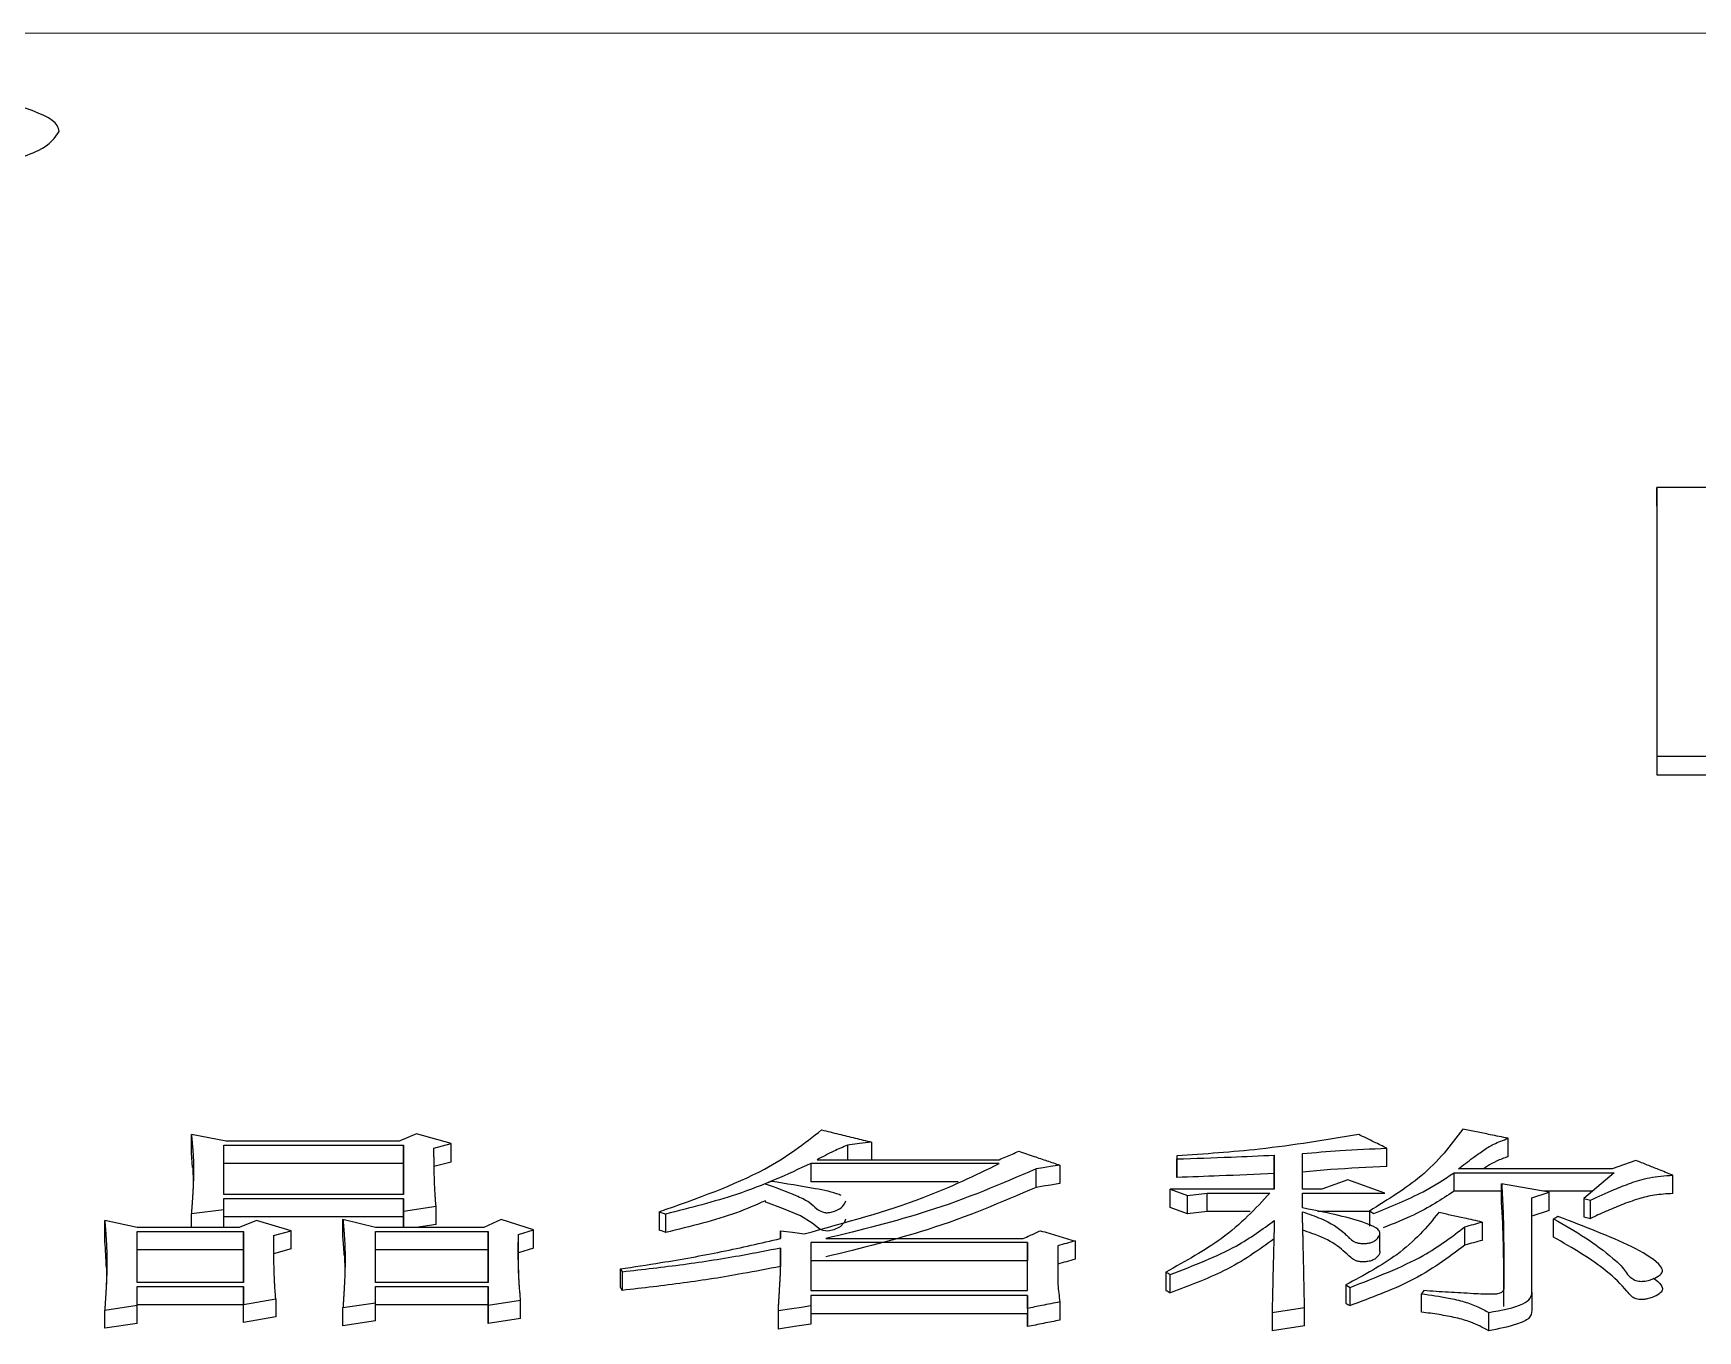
# Model space of a CAD drawing. Header units: millimetres. Extents: x 2278 to 4715, y 679 to 2402.
# Drawn here: x 2829.11 to 2837.42, y 2156.47 to 2162.95 of the extents above; entities that cross this region are included whole.
import ezdxf

# ---------------------------------------------------------------- set-up
doc = ezdxf.new("R2010")
doc.units = ezdxf.units.MM

msp = doc.modelspace()

# ---------------------------------------------------------------- linework, layer by layer
at = {"color": 7, "linetype": 'Continuous', "lineweight": 25}
for p, q in [((2863.9873, 2162.9474), (2826.9873, 2162.9489)), ((2837.2171, 2160.5877), (2837.2171, 2160.6798)), ((2838.2177, 2160.6798), (2837.2171, 2160.6798)), ((2837.2172, 2159.3389), (2837.2172, 2159.2443)), ((2837.2172, 2159.3389), (2837.6659, 2159.3389)), ((2837.2172, 2159.2443), (2837.6659, 2159.2443)), ((2829.898, 2157.3565), (2829.898, 2157.4487)), ((2830.071, 2157.4144), (2829.898, 2157.4487)), ((2831.023, 2157.4525), (2830.9364, 2157.4144)), ((2831.196, 2157.4029), (2831.023, 2157.4525)), ((2829.9037, 2157.2831), (2829.898, 2157.3565)), ((2830.0602, 2157.3953), (2830.9581, 2157.3953)), ((2830.9364, 2157.4144), (2830.071, 2157.4144)), ((2830.9581, 2157.3032), (2830.9581, 2157.3953)), ((2831.1095, 2157.38), (2831.196, 2157.4029)), ((2831.196, 2157.3108), (2831.196, 2157.4029)), ((2833.1756, 2157.3952), (2833.1756, 2157.3224)), ((2833.2946, 2157.4105), (2833.2946, 2157.3224)), ((2835.8691, 2157.2878), (2835.8691, 2157.3798)), ((2830.9581, 2157.3032), (2830.0602, 2157.3032)), ((2831.196, 2157.3108), (2831.1095, 2157.2879)), ((2833.9328, 2157.3031), (2832.9916, 2157.3032)), ((2832.9916, 2157.3032), (2832.9916, 2157.2112)), ((2833.0242, 2157.3224), (2833.9328, 2157.3224)), ((2834.1166, 2157.1842), (2834.1166, 2157.2761)), ((2834.2357, 2157.2954), (2834.2357, 2157.2035)), ((2834.8198, 2157.3416), (2834.8198, 2157.3262)), ((2834.8198, 2157.3416), (2834.8198, 2157.2496)), ((2834.8198, 2157.2342), (2834.8198, 2157.3262)), ((2835.3066, 2157.3454), (2835.3066, 2157.1755)), ((2835.3066, 2157.2534), (2835.3066, 2157.3454)), ((2835.4472, 2157.1755), (2835.4472, 2157.353)), ((2836.9941, 2157.2761), (2836.2261, 2157.2761)), ((2837.1131, 2157.3184), (2836.9941, 2157.2761)), ((2833.727, 2157.2112), (2832.9916, 2157.2112)), ((2834.8198, 2157.2496), (2834.8198, 2157.2342)), ((2835.3066, 2157.1755), (2835.3066, 2157.2534)), ((2835.6744, 2157.222), (2835.5446, 2157.1755)), ((2835.8583, 2157.156), (2835.6744, 2157.222)), ((2836.2044, 2157.1649), (2836.2044, 2157.2568)), ((2836.2044, 2157.2568), (2837.0049, 2157.2568)), ((2836.6804, 2157.1599), (2836.4424, 2157.2026)), ((2836.4424, 2157.1108), (2836.4424, 2157.2026)), ((2837.0049, 2157.2568), (2836.8535, 2157.1287)), ((2837.297, 2157.1533), (2837.297, 2157.2452)), ((2830.9581, 2157.1483), (2830.0602, 2157.1484)), ((2830.0602, 2157.0742), (2830.0602, 2157.1289)), ((2830.0602, 2157.1289), (2830.9581, 2157.1289)), ((2830.9581, 2157.1289), (2830.9581, 2157.0663)), ((2830.9581, 2157.0371), (2830.9581, 2157.1289)), ((2834.7874, 2157.1755), (2834.8739, 2157.1444)), ((2835.3066, 2157.1755), (2834.7874, 2157.1755)), ((2834.7874, 2157.0837), (2834.7874, 2157.1755)), ((2834.8739, 2157.1444), (2834.9713, 2157.156)), ((2834.8739, 2157.0526), (2834.8739, 2157.1444)), ((2834.9713, 2157.156), (2835.2849, 2157.156)), ((2835.5446, 2157.1755), (2835.4472, 2157.1755)), ((2835.4472, 2157.156), (2835.8583, 2157.156)), ((2835.4472, 2157.0819), (2835.4472, 2157.156)), ((2836.4424, 2157.1649), (2836.2044, 2157.1649)), ((2836.5939, 2157.1326), (2836.6804, 2157.1599)), ((2836.5939, 2156.6605), (2836.5939, 2157.1326)), ((2836.8963, 2157.1649), (2836.6524, 2157.1649)), ((2836.6804, 2157.0681), (2836.6804, 2157.1599)), ((2836.8535, 2157.1287), (2836.886, 2157.1209)), ((2836.8535, 2157.1287), (2836.8535, 2157.037)), ((2836.8859, 2157.0292), (2836.886, 2157.1209)), ((2829.898, 2157.0546), (2830.0602, 2157.0742)), ((2829.898, 2156.9838), (2829.898, 2157.0546)), ((2830.0602, 2156.9838), (2830.0602, 2157.0742)), ((2830.9581, 2157.0371), (2830.0602, 2157.0372)), ((2830.9581, 2157.0663), (2831.1203, 2157.0898)), ((2830.9581, 2157.0663), (2830.9581, 2156.9838)), ((2830.9581, 2156.9838), (2830.9581, 2157.0371)), ((2831.1203, 2156.9981), (2831.1203, 2157.0898)), ((2832.2345, 2157.0624), (2832.2345, 2156.9707)), ((2832.2669, 2156.959), (2832.2669, 2157.0506)), ((2834.8739, 2157.0526), (2834.7874, 2157.0837)), ((2834.9713, 2157.0643), (2834.8739, 2157.0526)), ((2835.187, 2157.0643), (2834.9713, 2157.0643)), ((2835.7825, 2157.0643), (2835.5238, 2157.0643)), ((2835.7825, 2157.0662), (2835.7825, 2156.9903)), ((2836.6804, 2157.0681), (2836.5939, 2157.0409)), ((2836.702, 2156.9353), (2836.702, 2157.0269)), ((2836.8535, 2157.037), (2836.8859, 2157.0292)), ((2829.4653, 2156.9277), (2829.4653, 2157.0192)), ((2829.6275, 2156.9838), (2829.4653, 2157.0192)), ((2830.136, 2156.9838), (2829.6275, 2156.9838)), ((2829.6275, 2156.9641), (2830.1576, 2156.9641)), ((2829.6275, 2156.709), (2829.6275, 2156.9641)), ((2830.2225, 2157.0192), (2830.136, 2156.9838)), ((2830.1576, 2156.9641), (2830.1576, 2156.709)), ((2830.1576, 2156.8726), (2830.1576, 2156.9641)), ((2830.3956, 2156.968), (2830.2225, 2157.0192)), ((2830.309, 2156.9443), (2830.3956, 2156.968)), ((2830.3956, 2156.8765), (2830.3956, 2156.968)), ((2830.6552, 2156.9316), (2830.6552, 2157.0231)), ((2830.8174, 2156.9838), (2830.6552, 2157.0231)), ((2831.3583, 2156.9838), (2830.8174, 2156.9838)), ((2830.8174, 2156.964), (2831.3799, 2156.964)), ((2830.8174, 2156.709), (2830.8174, 2156.964)), ((2831.1203, 2156.9981), (2831.021, 2156.9838)), ((2831.4448, 2157.0231), (2831.3583, 2156.9838)), ((2831.3799, 2156.964), (2831.3799, 2156.709)), ((2831.3799, 2156.8725), (2831.3799, 2156.964)), ((2831.6071, 2156.9719), (2831.4448, 2157.0231)), ((2831.5314, 2156.9482), (2831.6071, 2156.9719)), ((2831.5314, 2156.8567), (2831.5314, 2156.9482)), ((2831.6071, 2156.8804), (2831.6071, 2156.9719)), ((2832.8403, 2156.9284), (2832.8403, 2156.9679)), ((2832.8403, 2156.9679), (2832.8403, 2156.9284)), ((2835.8338, 2156.9515), (2835.8338, 2156.9609)), ((2835.8338, 2156.8683), (2835.8338, 2156.9505)), ((2836.2585, 2156.896), (2836.2585, 2156.9876)), ((2836.3451, 2157.0112), (2836.3451, 2156.9196)), ((2830.1576, 2156.8726), (2829.6275, 2156.8726)), ((2830.1576, 2156.709), (2830.1576, 2156.8726)), ((2830.3956, 2156.8765), (2830.309, 2156.8528)), ((2831.3799, 2156.8725), (2830.8174, 2156.8725)), ((2831.3799, 2156.709), (2831.3799, 2156.8725)), ((2831.6071, 2156.8804), (2831.5314, 2156.8567)), ((2832.8403, 2156.7531), (2832.8403, 2156.8808)), ((2832.8403, 2156.8808), (2832.8403, 2156.7894)), ((2832.9917, 2156.9086), (2832.9917, 2156.6687)), ((2834.0735, 2156.9086), (2832.9917, 2156.9086)), ((2833.0674, 2156.9284), (2834.0518, 2156.9284)), ((2834.0735, 2156.6687), (2834.0735, 2156.9086)), ((2834.0735, 2156.9086), (2834.0735, 2156.8171)), ((2834.2249, 2156.8927), (2834.2249, 2156.7411)), ((2834.3114, 2156.9165), (2834.3114, 2156.825)), ((2832.0398, 2156.7772), (2832.0506, 2156.7612)), ((2832.0398, 2156.7772), (2832.0398, 2156.6859)), ((2832.8403, 2156.7531), (2832.8403, 2156.7894)), ((2834.0735, 2156.8171), (2832.9917, 2156.8172)), ((2834.0735, 2156.6687), (2834.0735, 2156.8171)), ((2830.1576, 2156.709), (2829.6275, 2156.709)), ((2831.3799, 2156.709), (2830.8174, 2156.709)), ((2832.0506, 2156.6699), (2832.0506, 2156.7612)), ((2834.7657, 2156.7611), (2834.7657, 2156.6699)), ((2834.7873, 2156.6579), (2834.7874, 2156.7491)), ((2835.6636, 2156.6968), (2835.6636, 2156.6057)), ((2829.6275, 2156.6889), (2830.1576, 2156.6889)), ((2829.6275, 2156.596), (2829.6275, 2156.6889)), ((2830.1576, 2156.6889), (2830.1576, 2156.6)), ((2830.1576, 2156.5978), (2830.1576, 2156.6889)), ((2830.1576, 2156.6), (2830.3199, 2156.6284)), ((2830.3199, 2156.6284), (2830.3199, 2156.5373)), ((2830.6552, 2156.5838), (2830.8175, 2156.6081)), ((2830.8175, 2156.6081), (2830.8174, 2156.6889)), ((2830.8174, 2156.6889), (2831.3799, 2156.6889)), ((2830.8174, 2156.5171), (2830.8175, 2156.6081)), ((2831.3799, 2156.6889), (2831.38, 2156.596)), ((2831.3799, 2156.5977), (2831.3799, 2156.6889)), ((2831.38, 2156.596), (2831.5422, 2156.6203)), ((2831.5422, 2156.5292), (2831.5422, 2156.6203)), ((2832.9917, 2156.6687), (2834.0735, 2156.6687)), ((2834.0735, 2156.6445), (2832.9917, 2156.6445)), ((2832.9917, 2156.6445), (2832.9917, 2156.5919)), ((2834.0735, 2156.5797), (2834.0735, 2156.6445)), ((2834.0735, 2156.6445), (2834.0735, 2156.5534)), ((2834.2357, 2156.6121), (2834.2357, 2156.521)), ((2835.6852, 2156.5936), (2835.6852, 2156.6848)), ((2836.053, 2156.6686), (2836.0422, 2156.6525)), ((2836.4533, 2156.5896), (2836.4533, 2156.6807)), ((2836.5939, 2156.6605), (2836.5939, 2156.5694)), ((2829.4653, 2156.5717), (2829.6275, 2156.596)), ((2829.4653, 2156.4807), (2829.4653, 2156.5717)), ((2830.1576, 2156.5978), (2829.6275, 2156.5978)), ((2829.6275, 2156.505), (2829.6275, 2156.596)), ((2830.1576, 2156.509), (2830.1576, 2156.6)), ((2830.1576, 2156.509), (2830.1576, 2156.5978)), ((2830.3199, 2156.5373), (2830.1576, 2156.509)), ((2830.6552, 2156.4928), (2830.6552, 2156.5838)), ((2831.3799, 2156.5977), (2830.8174, 2156.5977)), ((2831.3799, 2156.5049), (2831.3799, 2156.5977)), ((2831.38, 2156.596), (2831.3799, 2156.5049)), ((2831.5422, 2156.5292), (2831.3799, 2156.5049)), ((2832.8295, 2156.5675), (2832.8295, 2156.4765)), ((2832.9917, 2156.5919), (2832.9917, 2156.5008)), ((2834.0735, 2156.5534), (2832.9917, 2156.5534)), ((2834.0735, 2156.5797), (2834.0735, 2156.4887)), ((2834.0735, 2156.4887), (2834.0735, 2156.5534)), ((2835.2958, 2156.5593), (2835.4581, 2156.5837)), ((2835.2958, 2156.5593), (2835.2958, 2156.4684)), ((2835.4581, 2156.4927), (2835.4581, 2156.5837)), ((2836.3775, 2156.4683), (2836.3775, 2156.5593)), ((2829.6275, 2156.505), (2829.4653, 2156.4807)), ((2830.8174, 2156.5171), (2830.6552, 2156.4928)), ((2835.4581, 2156.4927), (2835.2958, 2156.4684))]:
    msp.add_line(p, q, dxfattribs=at)
at = {"color": 7, "linetype": 'Continuous', "lineweight": 25, "flags": 128}
for points in [[(2833.2946, 2157.4105), (2833.2351, 2157.4028), (2833.1756, 2157.3952)], [(2834.2357, 2157.2954), (2834.1895, 2157.288), (2834.1531, 2157.2821), (2834.1167, 2157.2762)], [(2832.797, 2157.2144), (2832.7887, 2157.2114), (2832.7766, 2157.207), (2832.7709, 2157.205)], [(2834.2357, 2157.2035), (2834.1895, 2157.196), (2834.1531, 2157.1901), (2834.1167, 2157.1843)], [(2833.1644, 2157.0247), (2833.1608, 2157.0108), (2833.1377, 2156.9876), (2833.1061, 2156.9727), (2833.0856, 2156.9674), (2833.0752, 2156.9663), (2833.0644, 2156.9667), (2833.0539, 2156.9688), (2833.0391, 2156.9747), (2832.9991, 2157.0061), (2832.9396, 2157.0419), (2832.8562, 2157.0778), (2832.7668, 2157.1101), (2832.7645, 2157.1109), (2832.7645, 2157.1109)], [(2834.9713, 2157.0643), (2834.9713, 2157.0872), (2834.9713, 2157.1102), (2834.9713, 2157.1331), (2834.9713, 2157.156)], [(2832.2345, 2157.0624), (2832.2427, 2157.0594), (2832.2548, 2157.055), (2832.2669, 2157.0506)], [(2835.7825, 2157.0662), (2835.788, 2157.0632), (2835.7961, 2157.0588), (2835.8042, 2157.0544)], [(2836.7236, 2157.0387), (2836.7128, 2157.0328), (2836.702, 2157.0269)], [(2832.2669, 2156.959), (2832.2586, 2156.962), (2832.2504, 2156.965), (2832.2345, 2156.9707)], [(2832.8403, 2156.9679), (2832.8997, 2156.96), (2832.9592, 2156.9522)], [(2834.7657, 2156.7611), (2834.7765, 2156.7551), (2834.7874, 2156.7491)], [(2835.6636, 2156.6968), (2835.6691, 2156.6938), (2835.6771, 2156.6893), (2835.6852, 2156.6848)], [(2834.7657, 2156.6699), (2834.7712, 2156.6668), (2834.7767, 2156.6638), (2834.7873, 2156.6579)], [(2836.0422, 2156.5614), (2836.0422, 2156.5984), (2836.0422, 2156.6254), (2836.0422, 2156.6525)], [(2832.9917, 2156.5919), (2832.9447, 2156.5848), (2832.8977, 2156.5778), (2832.8295, 2156.5675)], [(2835.6636, 2156.6057), (2835.6691, 2156.6026), (2835.6746, 2156.5995), (2835.6852, 2156.5936)], [(2832.9917, 2156.5008), (2832.9106, 2156.4887), (2832.8295, 2156.4765)]]:
    msp.add_lwpolyline(points, dxfattribs=at)
at = {"color": 7, "linetype": 'Continuous', "lineweight": 25}
for points, knots in [([(2829.2373, 2162.459), (2829.2167, 2162.4269), (2829.1753, 2162.3626), (2828.8534, 2162.2703), (2828.3651, 2162.1919), (2827.7053, 2162.1368), (2826.9249, 2162.1176), (2826.1117, 2162.1445), (2825.3998, 2162.2169), (2824.9146, 2162.3188), (2824.7524, 2162.4045), (2824.7266, 2162.4812), (2824.8088, 2162.553), (2825.1184, 2162.6337), (2825.6108, 2162.6976), (2826.2685, 2162.74), (2827.0496, 2162.7544), (2827.8625, 2162.7342), (2828.5749, 2162.678), (2829.0578, 2162.5926), (2829.2257, 2162.5134), (2829.2353, 2162.4687), (2829.2373, 2162.459)], [0, 0, 0, 0, 0.046277, 0.09272, 0.141716, 0.195191, 0.253686, 0.315262, 0.376912, 0.43437, 0.485817, 0.500005, 0.546255, 0.592702, 0.641799, 0.695156, 0.753515, 0.815398, 0.876863, 0.934161, 0.985737, 1, 1, 1, 1]), ([(2837.2171, 2160.6798), (2837.2171, 2160.503), (2837.2171, 2160.0894), (2837.2171, 2159.6121), (2837.2172, 2159.3389)], [0, 0, 0, 0, 0.427525, 1, 1, 1, 1]), ([(2837.2171, 2160.5835), (2837.2171, 2160.4066), (2837.2171, 2159.9935), (2837.2171, 2159.5169), (2837.2172, 2159.2443)], [0, 0, 0, 0, 0.428082, 1, 1, 1, 1]), ([(2829.898, 2157.4487), (2829.8982, 2157.4459), (2829.8988, 2157.4405), (2829.8995, 2157.4336), (2829.9002, 2157.4267), (2829.9007, 2157.4212), (2829.9014, 2157.4144), (2829.9019, 2157.4089), (2829.9025, 2157.402), (2829.903, 2157.3965), (2829.9037, 2157.3896), (2829.9041, 2157.3841), (2829.9047, 2157.3772), (2829.9051, 2157.3717), (2829.9056, 2157.3648), (2829.906, 2157.3592), (2829.9065, 2157.3523), (2829.9068, 2157.3468), (2829.9072, 2157.3399), (2829.9075, 2157.3343), (2829.9077, 2157.3288), (2829.908, 2157.3233), (2829.9082, 2157.3177), (2829.9084, 2157.3108), (2829.9085, 2157.3052), (2829.9087, 2157.2983), (2829.9088, 2157.2928), (2829.9089, 2157.2858), (2829.9089, 2157.2802), (2829.9089, 2157.2733), (2829.9089, 2157.2677), (2829.9088, 2157.2608), (2829.9087, 2157.2454), (2829.9082, 2157.2259), (2829.9075, 2157.2064), (2829.907, 2157.1952), (2829.9067, 2157.1882), (2829.9064, 2157.1812), (2829.9061, 2157.1756), (2829.9057, 2157.1686), (2829.9054, 2157.163), (2829.905, 2157.1559), (2829.9047, 2157.1503), (2829.9042, 2157.1433), (2829.9039, 2157.1377), (2829.9034, 2157.1307), (2829.903, 2157.125), (2829.9026, 2157.118), (2829.9022, 2157.1124), (2829.9018, 2157.1067), (2829.9014, 2157.1011), (2829.901, 2157.0955), (2829.9005, 2157.0884), (2829.9001, 2157.0828), (2829.8995, 2157.0757), (2829.8991, 2157.0701), (2829.8986, 2157.0626), (2829.8982, 2157.0579), (2829.898, 2157.0546)], [0, 0, 0, 0, 0.021203, 0.042406, 0.053008, 0.074211, 0.084813, 0.106016, 0.116618, 0.137821, 0.148423, 0.169626, 0.180228, 0.201431, 0.212032, 0.233236, 0.243837, 0.265041, 0.275642, 0.296845, 0.307447, 0.318049, 0.339252, 0.349854, 0.371057, 0.381659, 0.402862, 0.413463, 0.434667, 0.445268, 0.466472, 0.477073, 0.498276, 0.58309, 0.625497, 0.6467, 0.667903, 0.678505, 0.699708, 0.71031, 0.731513, 0.742115, 0.763318, 0.773919, 0.795123, 0.805724, 0.826928, 0.837529, 0.858732, 0.869334, 0.879936, 0.901139, 0.911741, 0.932944, 0.943545, 0.964749, 0.97535, 1, 1, 1, 1]), ([(2832.2345, 2157.0624), (2832.424, 2157.1295), (2832.7592, 2157.2481), (2832.9589, 2157.4038), (2833.0457, 2157.4714)], [0, 0, 0, 0, 0.565519, 1, 1, 1, 1]), ([(2833.0458, 2157.4714), (2833.0742, 2157.4645), (2833.13, 2157.4508), (2833.2129, 2157.4305), (2833.2674, 2157.4172), (2833.2946, 2157.4105)], [0, 0, 0, 0, 0.343461, 0.671731, 1, 1, 1, 1]), ([(2835.7284, 2157.4486), (2835.5653, 2157.4213), (2835.2725, 2157.3723), (2834.9588, 2157.351), (2834.8198, 2157.3416)], [0, 0, 0, 0, 0.557097, 1, 1, 1, 1]), ([(2835.8691, 2157.3798), (2835.8481, 2157.3901), (2835.8142, 2157.4067), (2835.7673, 2157.4296), (2835.7414, 2157.4422), (2835.7284, 2157.4485)], [0, 0, 0, 0, 0.447799, 0.7239, 1, 1, 1, 1]), ([(2836.2477, 2157.4751), (2836.1882, 2157.3952), (2836.0814, 2157.2516), (2835.8743, 2157.1231), (2835.7825, 2157.0662)], [0, 0, 0, 0, 0.556899, 1, 1, 1, 1]), ([(2836.4749, 2157.4295), (2836.445, 2157.4355), (2836.3922, 2157.4461), (2836.3164, 2157.4613), (2836.2706, 2157.4705), (2836.2477, 2157.4751)], [0, 0, 0, 0, 0.394861, 0.69743, 1, 1, 1, 1]), ([(2830.0602, 2157.1484), (2830.0602, 2157.1898), (2830.0602, 2157.2727), (2830.0602, 2157.3544), (2830.0602, 2157.3953)], [0, 0, 0, 0, 0.499996, 1, 1, 1, 1]), ([(2830.9581, 2157.3953), (2830.9581, 2157.3544), (2830.9581, 2157.2727), (2830.9581, 2157.1898), (2830.9581, 2157.1483)], [0, 0, 0, 0, 0.499996, 1, 1, 1, 1]), ([(2831.1203, 2157.0898), (2831.1192, 2157.1011), (2831.1178, 2157.1153), (2831.1165, 2157.1323), (2831.1159, 2157.1408), (2831.1148, 2157.1578), (2831.1131, 2157.1945), (2831.1114, 2157.2338), (2831.1108, 2157.2647), (2831.1106, 2157.2745), (2831.1105, 2157.2801), (2831.1105, 2157.2843), (2831.1104, 2157.2885), (2831.1103, 2157.2927), (2831.1103, 2157.2969), (2831.1102, 2157.3011), (2831.1102, 2157.3053), (2831.1101, 2157.3095), (2831.11, 2157.3136), (2831.11, 2157.3178), (2831.1099, 2157.3234), (2831.1099, 2157.329), (2831.1098, 2157.3346), (2831.1098, 2157.3387), (2831.1098, 2157.3422), (2831.1098, 2157.345), (2831.1097, 2157.3471), (2831.1097, 2157.3492), (2831.1097, 2157.3513), (2831.1097, 2157.3541), (2831.1097, 2157.3568), (2831.1096, 2157.3596), (2831.1096, 2157.3617), (2831.1096, 2157.3638), (2831.1096, 2157.3659), (2831.1096, 2157.368), (2831.1096, 2157.3701), (2831.1096, 2157.3721), (2831.1095, 2157.3742), (2831.1095, 2157.3768), (2831.1095, 2157.3787), (2831.1095, 2157.38)], [0, 0, 0, 0, 0.11615, 0.145188, 0.174226, 0.203263, 0.319414, 0.551716, 0.609791, 0.638828, 0.653347, 0.667866, 0.682385, 0.696903, 0.711422, 0.725941, 0.74046, 0.754979, 0.769497, 0.784016, 0.798535, 0.827572, 0.842091, 0.85661, 0.871129, 0.878388, 0.885648, 0.892907, 0.900166, 0.907426, 0.921944, 0.929204, 0.936463, 0.943723, 0.950982, 0.958241, 0.965501, 0.97276, 0.98002, 0.987279, 1, 1, 1, 1]), ([(2833.1756, 2157.3952), (2833.1523, 2157.3854), (2833.1135, 2157.3689), (2833.0644, 2157.3442), (2833.0376, 2157.3297), (2833.0242, 2157.3224)], [0, 0, 0, 0, 0.429081, 0.714347, 1, 1, 1, 1]), ([(2833.9328, 2157.3224), (2833.9441, 2157.3273), (2833.966, 2157.3368), (2833.9984, 2157.3508), (2834.0196, 2157.36), (2834.0302, 2157.3646)], [0, 0, 0, 0, 0.347839, 0.673919, 1, 1, 1, 1]), ([(2834.0302, 2157.3646), (2834.0557, 2157.356), (2834.1028, 2157.3402), (2834.1713, 2157.3172), (2834.2142, 2157.3027), (2834.2357, 2157.2954)], [0, 0, 0, 0, 0.373043, 0.686521, 1, 1, 1, 1]), ([(2835.4472, 2157.353), (2835.5098, 2157.3587), (2835.6489, 2157.3711), (2835.791, 2157.3768), (2835.8691, 2157.3798)], [0, 0, 0, 0, 0.449849, 1, 1, 1, 1]), ([(2836.2261, 2157.2761), (2836.2495, 2157.2946), (2836.2881, 2157.3252), (2836.3476, 2157.3663), (2836.3993, 2157.4015), (2836.4496, 2157.4201), (2836.4749, 2157.4295)], [0, 0, 0, 0, 0.337761, 0.556951, 0.777135, 1, 1, 1, 1]), ([(2836.4749, 2157.3373), (2836.4749, 2157.3451), (2836.4749, 2157.3606), (2836.4749, 2157.3913), (2836.4749, 2157.4143), (2836.4749, 2157.4295)], [0, 0, 0, 0, 0.2525, 0.505, 1, 1, 1, 1]), ([(2829.9045, 2157.2874), (2829.9054, 2157.2641), (2829.9073, 2157.2152), (2829.9064, 2157.1866), (2829.9059, 2157.1716)], [0, 0, 0, 0, 0.475906, 1, 1, 1, 1]), ([(2830.9581, 2157.1483), (2830.9581, 2157.1591), (2830.9581, 2157.2111), (2830.9581, 2157.2624), (2830.9581, 2157.3032)], [0, 0, 0, 0, 0.205958, 1, 1, 1, 1]), ([(2832.9916, 2157.3032), (2832.8743, 2157.249), (2832.6629, 2157.1514), (2832.3888, 2157.0816), (2832.2669, 2157.0506)], [0, 0, 0, 0, 0.555264, 1, 1, 1, 1]), ([(2832.9592, 2156.9522), (2833.1662, 2157.0087), (2833.5327, 2157.1089), (2833.8115, 2157.2443), (2833.9328, 2157.3031)], [0, 0, 0, 0, 0.564995, 1, 1, 1, 1]), ([(2834.1167, 2157.2762), (2833.9439, 2157.2019), (2833.6328, 2157.068), (2833.2414, 2156.9714), (2833.0674, 2156.9285)], [0, 0, 0, 0, 0.555354, 1, 1, 1, 1]), ([(2834.8198, 2157.3262), (2834.9102, 2157.3292), (2835.0727, 2157.3346), (2835.2347, 2157.3421), (2835.3066, 2157.3454)], [0, 0, 0, 0, 0.555754, 1, 1, 1, 1]), ([(2835.8691, 2157.2878), (2835.7755, 2157.2838), (2835.6336, 2157.2777), (2835.4945, 2157.2653), (2835.4472, 2157.261)], [0, 0, 0, 0, 0.659861, 1, 1, 1, 1]), ([(2836.4749, 2157.3373), (2836.4546, 2157.3304), (2836.4144, 2157.3165), (2836.3782, 2157.2943), (2836.3581, 2157.2807), (2836.3513, 2157.2761)], [0, 0, 0, 0, 0.401498, 0.797434, 1, 1, 1, 1]), ([(2837.297, 2157.2452), (2837.2733, 2157.2546), (2837.2309, 2157.2716), (2837.1696, 2157.296), (2837.1319, 2157.311), (2837.1131, 2157.3184)], [0, 0, 0, 0, 0.386102, 0.693051, 1, 1, 1, 1]), ([(2832.7645, 2157.2027), (2832.8165, 2157.1837), (2832.8944, 2157.1552), (2832.9866, 2157.1133), (2833.0133, 2157.0822), (2833.0402, 2157.0643), (2833.0591, 2157.0589), (2833.0693, 2157.0577), (2833.0809, 2157.058), (2833.0976, 2157.0611), (2833.124, 2157.0705), (2833.1558, 2157.0889), (2833.1624, 2157.1067), (2833.166, 2157.1164)], [0, 0, 0, 0, 0.318334, 0.477294, 0.616925, 0.687072, 0.704751, 0.71934, 0.733979, 0.755949, 0.800249, 0.89164, 1, 1, 1, 1]), ([(2833.1442, 2157.1431), (2833.1407, 2157.1447), (2833.1065, 2157.1606), (2832.9835, 2157.1833), (2832.8688, 2157.2024), (2832.797, 2157.2144)], [0, 0, 0, 0, 0.0414954, 0.4006166, 1, 1, 1, 1]), ([(2835.3066, 2157.2534), (2835.2152, 2157.2492), (2835.0532, 2157.2419), (2834.8907, 2157.2365), (2834.8198, 2157.2342)], [0, 0, 0, 0, 0.564211, 1, 1, 1, 1]), ([(2835.8042, 2157.0544), (2835.8903, 2157.0893), (2836.0431, 2157.1512), (2836.1554, 2157.2247), (2836.2044, 2157.2568)], [0, 0, 0, 0, 0.563218, 1, 1, 1, 1]), ([(2836.4424, 2157.2026), (2836.4426, 2157.1996), (2836.4429, 2157.1934), (2836.4435, 2157.1842), (2836.444, 2157.175), (2836.4445, 2157.1658), (2836.445, 2157.1565), (2836.4454, 2157.1489), (2836.4458, 2157.1412), (2836.4462, 2157.1334), (2836.4466, 2157.1242), (2836.4472, 2157.1119), (2836.448, 2157.0964), (2836.4488, 2157.0779), (2836.4494, 2157.0624), (2836.4499, 2157.0469), (2836.4504, 2157.0313), (2836.4509, 2157.0127), (2836.4512, 2156.9971), (2836.4515, 2156.9815), (2836.4517, 2156.9659), (2836.452, 2156.9472), (2836.4522, 2156.9316), (2836.4524, 2156.9159), (2836.4525, 2156.9002), (2836.4527, 2156.8751), (2836.4529, 2156.8437), (2836.453, 2156.8153), (2836.4531, 2156.7979), (2836.4531, 2156.79), (2836.4531, 2156.7821), (2836.4531, 2156.7742), (2836.4532, 2156.7663), (2836.4532, 2156.7584), (2836.4532, 2156.7488), (2836.4532, 2156.7409), (2836.4532, 2156.7354), (2836.4532, 2156.7314), (2836.4532, 2156.7274), (2836.4532, 2156.7235), (2836.4532, 2156.7195), (2836.4532, 2156.7155), (2836.4532, 2156.7107), (2836.4532, 2156.7068), (2836.4532, 2156.7028), (2836.4533, 2156.6988), (2836.4533, 2156.694), (2836.4533, 2156.6901), (2836.4533, 2156.6856), (2836.4533, 2156.6828), (2836.4533, 2156.6807)], [0, 0, 0, 0, 0.01797, 0.035941, 0.053911, 0.071882, 0.089852, 0.107823, 0.116808, 0.134779, 0.152749, 0.17072, 0.20666, 0.242601, 0.278542, 0.296513, 0.332454, 0.368395, 0.404336, 0.422306, 0.458247, 0.494188, 0.530129, 0.5481, 0.584041, 0.619982, 0.691863, 0.763745, 0.781716, 0.790701, 0.808672, 0.826642, 0.835627, 0.853598, 0.871568, 0.889539, 0.898524, 0.903017, 0.912002, 0.920987, 0.92548, 0.934465, 0.94345, 0.952435, 0.956928, 0.965913, 0.974898, 0.983884, 0.988376, 1, 1, 1, 1]), ([(2836.886, 2157.1209), (2836.9246, 2157.1388), (2836.9885, 2157.1683), (2837.0858, 2157.206), (2837.1781, 2157.2367), (2837.2571, 2157.2423), (2837.297, 2157.2452)], [0, 0, 0, 0, 0.335019, 0.553277, 0.774167, 1, 1, 1, 1]), ([(2832.7654, 2157.1175), (2832.7185, 2157.0968), (2832.5754, 2157.0337), (2832.3909, 2156.989), (2832.2669, 2156.959)], [0, 0, 0, 0, 0.327865, 1, 1, 1, 1]), ([(2834.1167, 2157.1843), (2833.9439, 2157.11), (2833.6327, 2156.9763), (2833.2414, 2156.8799), (2833.0674, 2156.837)], [0, 0, 0, 0, 0.555295, 1, 1, 1, 1]), ([(2835.2849, 2157.156), (2835.2132, 2157.0782), (2835.0842, 2156.9382), (2834.8636, 2156.8156), (2834.7657, 2156.7611)], [0, 0, 0, 0, 0.55626, 1, 1, 1, 1]), ([(2836.2044, 2157.1649), (2836.1419, 2157.1239), (2836.0413, 2157.058), (2835.9035, 2157.0034), (2835.8513, 2156.9827)], [0, 0, 0, 0, 0.621969, 1, 1, 1, 1]), ([(2836.4533, 2156.5896), (2836.4531, 2156.6515), (2836.4529, 2156.7559), (2836.4518, 2156.9303), (2836.4461, 2157.0412), (2836.4424, 2157.1108)], [0, 0, 0, 0, 0.351751, 0.593192, 1, 1, 1, 1]), ([(2837.297, 2157.1533), (2837.2659, 2157.1516), (2837.2043, 2157.1482), (2837.119, 2157.1259), (2837.0403, 2157.0971), (2836.9608, 2157.0638), (2836.9109, 2157.0407), (2836.8859, 2157.0292)], [0, 0, 0, 0, 0.175416, 0.347585, 0.56656, 0.783731, 1, 1, 1, 1]), ([(2835.4581, 2156.5837), (2835.4569, 2156.6371), (2835.4554, 2156.7038), (2835.4537, 2156.7831), (2835.453, 2156.816), (2835.4523, 2156.8489), (2835.4517, 2156.8752), (2835.4509, 2156.9079), (2835.4503, 2156.934), (2835.4497, 2156.9601), (2835.4492, 2156.9796), (2835.4488, 2156.9959), (2835.4484, 2157.0121), (2835.4481, 2157.0251), (2835.4478, 2157.0381), (2835.4475, 2157.0494), (2835.4474, 2157.0575), (2835.4472, 2157.0623)], [0, 0, 0, 0, 0.329938, 0.412422, 0.494907, 0.536149, 0.618633, 0.659875, 0.74236, 0.783602, 0.824844, 0.866086, 0.886707, 0.927949, 0.94857, 0.969192, 1, 1, 1, 1]), ([(2835.4473, 2157.0623), (2835.4788, 2157.0514), (2835.5657, 2157.0213), (2835.6483, 2156.9703), (2835.6837, 2156.9265), (2835.7097, 2156.9107), (2835.7257, 2156.9058), (2835.7439, 2156.9036), (2835.7636, 2156.9037), (2835.7831, 2156.9064), (2835.8023, 2156.9129), (2835.8227, 2156.9276), (2835.8364, 2156.9466), (2835.8331, 2156.9676), (2835.8099, 2156.9866), (2835.7032, 2157.0305), (2835.5682, 2157.0578), (2835.457, 2157.0799), (2835.4473, 2157.0819)], [0, 0, 0, 0, 0.104817, 0.288489, 0.371154, 0.389962, 0.405383, 0.420813, 0.436756, 0.454227, 0.471615, 0.498268, 0.557765, 0.592477, 0.62706, 0.687172, 0.972715, 1, 1, 1, 1]), ([(2836.1287, 2157.0583), (2836.0686, 2156.9864), (2835.9604, 2156.8567), (2835.7549, 2156.746), (2835.6636, 2156.6968)], [0, 0, 0, 0, 0.555457, 1, 1, 1, 1]), ([(2836.3451, 2157.0112), (2836.3155, 2157.0177), (2836.2646, 2157.0288), (2836.1925, 2157.0445), (2836.15, 2157.0537), (2836.1287, 2157.0583)], [0, 0, 0, 0, 0.410172, 0.705086, 1, 1, 1, 1]), ([(2836.702, 2157.0269), (2836.7564, 2156.9959), (2836.8653, 2156.9337), (2836.978, 2156.849), (2837.0558, 2156.7792), (2837.0751, 2156.7372), (2837.1126, 2156.7188), (2837.1261, 2156.7153), (2837.1426, 2156.7146), (2837.1637, 2156.7168), (2837.194, 2156.7247), (2837.2236, 2156.7384), (2837.2447, 2156.7564), (2837.2472, 2156.7778), (2837.2075, 2156.825), (2837.0958, 2156.8899), (2836.9167, 2156.9648), (2836.7905, 2157.0138), (2836.725, 2157.0382), (2836.7236, 2157.0387)], [0, 0, 0, 0, 0.146382, 0.292955, 0.366204, 0.439427, 0.447746, 0.45616, 0.463429, 0.472823, 0.489455, 0.518149, 0.540935, 0.563855, 0.597101, 0.728178, 0.861562, 0.99717, 1, 1, 1, 1]), ([(2829.4653, 2157.0192), (2829.4654, 2157.0176), (2829.4657, 2157.0143), (2829.4661, 2157.0094), (2829.4665, 2157.0044), (2829.4669, 2156.9995), (2829.4673, 2156.9946), (2829.4677, 2156.9896), (2829.4681, 2156.9847), (2829.4685, 2156.9797), (2829.4688, 2156.9748), (2829.4692, 2156.9698), (2829.4696, 2156.9649), (2829.47, 2156.9599), (2829.4703, 2156.9558), (2829.4706, 2156.9517), (2829.4709, 2156.9476), (2829.4712, 2156.9426), (2829.4717, 2156.936), (2829.4721, 2156.9294), (2829.4726, 2156.9211), (2829.4731, 2156.9128), (2829.4737, 2156.9029), (2829.4742, 2156.8929), (2829.4747, 2156.8829), (2829.4751, 2156.873), (2829.4754, 2156.863), (2829.4756, 2156.8547), (2829.4758, 2156.8464), (2829.476, 2156.838), (2829.4761, 2156.828), (2829.4762, 2156.818), (2829.4762, 2156.808), (2829.4761, 2156.788), (2829.4755, 2156.7578), (2829.4744, 2156.7276), (2829.4734, 2156.7041), (2829.4727, 2156.6906), (2829.4719, 2156.6772), (2829.4714, 2156.6671), (2829.4709, 2156.6586), (2829.4705, 2156.6519), (2829.4702, 2156.6477), (2829.47, 2156.6434), (2829.4697, 2156.6392), (2829.4694, 2156.6341), (2829.4691, 2156.6291), (2829.4688, 2156.6248), (2829.4685, 2156.6206), (2829.4682, 2156.6164), (2829.4679, 2156.6113), (2829.4676, 2156.6071), (2829.4674, 2156.6037), (2829.4673, 2156.6011), (2829.4671, 2156.5986), (2829.4669, 2156.5961), (2829.4668, 2156.5935), (2829.4666, 2156.591), (2829.4664, 2156.5884), (2829.4662, 2156.5859), (2829.4661, 2156.5838), (2829.466, 2156.5817), (2829.4658, 2156.5795), (2829.4656, 2156.577), (2829.4655, 2156.5743), (2829.4653, 2156.5726), (2829.4653, 2156.5717)], [0, 0, 0, 0, 0.011199, 0.022398, 0.033596, 0.044795, 0.055994, 0.067193, 0.078392, 0.089591, 0.100789, 0.111988, 0.123187, 0.134386, 0.145585, 0.151184, 0.162383, 0.173582, 0.184781, 0.207178, 0.218377, 0.240775, 0.263172, 0.28557, 0.307968, 0.330365, 0.352763, 0.375161, 0.38636, 0.408757, 0.431155, 0.453553, 0.47595, 0.498348, 0.587939, 0.67753, 0.699928, 0.744723, 0.767121, 0.789519, 0.811916, 0.823115, 0.834314, 0.839913, 0.851112, 0.862311, 0.87351, 0.884709, 0.890308, 0.901507, 0.912706, 0.923905, 0.929504, 0.935103, 0.940703, 0.946302, 0.951902, 0.957501, 0.9631, 0.9687, 0.974299, 0.977099, 0.982698, 0.988298, 0.994149, 1, 1, 1, 1]), ([(2830.3199, 2156.6284), (2830.3184, 2156.6433), (2830.3161, 2156.6657), (2830.3146, 2156.6918), (2830.314, 2156.7048), (2830.3134, 2156.7178), (2830.3117, 2156.7569), (2830.3106, 2156.7957), (2830.3101, 2156.8289), (2830.31, 2156.8344), (2830.3099, 2156.84), (2830.3098, 2156.8455), (2830.3098, 2156.8501), (2830.3097, 2156.8547), (2830.3097, 2156.8593), (2830.3096, 2156.8648), (2830.3095, 2156.8703), (2830.3095, 2156.8749), (2830.3094, 2156.8795), (2830.3094, 2156.8841), (2830.3094, 2156.8896), (2830.3093, 2156.8942), (2830.3093, 2156.8988), (2830.3093, 2156.9034), (2830.3092, 2156.908), (2830.3092, 2156.9117), (2830.3092, 2156.9144), (2830.3092, 2156.9172), (2830.3092, 2156.9194), (2830.3092, 2156.9217), (2830.3091, 2156.924), (2830.3091, 2156.9268), (2830.3091, 2156.9291), (2830.3091, 2156.9313), (2830.3091, 2156.9336), (2830.3091, 2156.9364), (2830.3091, 2156.9387), (2830.309, 2156.9413), (2830.309, 2156.943), (2830.309, 2156.9443)], [0, 0, 0, 0, 0.14049, 0.210735, 0.245858, 0.263419, 0.333664, 0.614647, 0.632209, 0.64977, 0.667331, 0.684892, 0.702453, 0.711234, 0.728795, 0.746356, 0.763917, 0.781479, 0.790259, 0.80782, 0.825382, 0.842943, 0.851723, 0.869285, 0.886846, 0.895626, 0.904407, 0.913188, 0.921968, 0.926358, 0.935139, 0.94392, 0.9527, 0.957091, 0.965871, 0.974652, 0.983432, 0.987823, 1, 1, 1, 1]), ([(2830.6552, 2157.0231), (2830.6554, 2157.021), (2830.6556, 2157.0179), (2830.656, 2157.0137), (2830.6563, 2157.0105), (2830.6565, 2157.0073), (2830.6568, 2157.0042), (2830.6571, 2157.001), (2830.6573, 2156.9978), (2830.6576, 2156.9947), (2830.6578, 2156.9915), (2830.6581, 2156.9883), (2830.6584, 2156.9852), (2830.6586, 2156.982), (2830.6589, 2156.9788), (2830.6592, 2156.9746), (2830.6595, 2156.9704), (2830.6599, 2156.9662), (2830.6601, 2156.963), (2830.6603, 2156.9598), (2830.6606, 2156.9566), (2830.6608, 2156.9535), (2830.661, 2156.9503), (2830.6613, 2156.9471), (2830.6615, 2156.9439), (2830.6617, 2156.9407), (2830.6619, 2156.9376), (2830.6621, 2156.9344), (2830.6624, 2156.9301), (2830.6627, 2156.9259), (2830.6629, 2156.9217), (2830.6631, 2156.9185), (2830.6635, 2156.9121), (2830.6642, 2156.8983), (2830.6648, 2156.8813), (2830.6653, 2156.8663), (2830.6654, 2156.8589), (2830.6655, 2156.8546), (2830.6655, 2156.8514), (2830.6656, 2156.8482), (2830.6656, 2156.845), (2830.6657, 2156.8418), (2830.6657, 2156.8386), (2830.6657, 2156.8354), (2830.6657, 2156.8311), (2830.6657, 2156.8269), (2830.6657, 2156.8226), (2830.6657, 2156.8194), (2830.6657, 2156.8162), (2830.6657, 2156.813), (2830.6657, 2156.8097), (2830.6656, 2156.8065), (2830.6656, 2156.8033), (2830.6656, 2156.8001), (2830.6655, 2156.7969), (2830.6655, 2156.7937), (2830.6654, 2156.7905), (2830.6653, 2156.7873), (2830.6653, 2156.784), (2830.6652, 2156.7808), (2830.6651, 2156.7765), (2830.665, 2156.7722), (2830.6649, 2156.7679), (2830.6648, 2156.7647), (2830.6647, 2156.7615), (2830.6646, 2156.7583), (2830.6645, 2156.7551), (2830.6643, 2156.7486), (2830.6638, 2156.7346), (2830.663, 2156.7174), (2830.6623, 2156.7023), (2830.6619, 2156.6948), (2830.6617, 2156.6905), (2830.6615, 2156.6872), (2830.6613, 2156.684), (2830.6612, 2156.6807), (2830.661, 2156.6775), (2830.6607, 2156.6732), (2830.6605, 2156.6689), (2830.6602, 2156.6645), (2830.6601, 2156.6613), (2830.6599, 2156.6581), (2830.6597, 2156.6548), (2830.6595, 2156.6516), (2830.6593, 2156.6483), (2830.6591, 2156.6451), (2830.6589, 2156.6418), (2830.6587, 2156.6386), (2830.6585, 2156.6353), (2830.6583, 2156.6321), (2830.658, 2156.6277), (2830.6577, 2156.6234), (2830.6575, 2156.6191), (2830.6573, 2156.6158), (2830.657, 2156.6126), (2830.6568, 2156.6093), (2830.6566, 2156.6061), (2830.6564, 2156.6028), (2830.6562, 2156.5995), (2830.656, 2156.5963), (2830.6558, 2156.593), (2830.6555, 2156.5889), (2830.6553, 2156.5858), (2830.6552, 2156.5838)], [0, 0, 0, 0, 0.014617, 0.021926, 0.029235, 0.036543, 0.043852, 0.051161, 0.058469, 0.065778, 0.073086, 0.080395, 0.087704, 0.095012, 0.102321, 0.10963, 0.124247, 0.131556, 0.138864, 0.146173, 0.153482, 0.16079, 0.168099, 0.175407, 0.182716, 0.190025, 0.197333, 0.204642, 0.211951, 0.226568, 0.233877, 0.241185, 0.248494, 0.277729, 0.336198, 0.365433, 0.38005, 0.387359, 0.394667, 0.401976, 0.409284, 0.416593, 0.423902, 0.43121, 0.438519, 0.453136, 0.460445, 0.467754, 0.475062, 0.482371, 0.48968, 0.496988, 0.504297, 0.511606, 0.518914, 0.526223, 0.533531, 0.54084, 0.548149, 0.555457, 0.562766, 0.577383, 0.584692, 0.592001, 0.599309, 0.606618, 0.613927, 0.621235, 0.65047, 0.708939, 0.738174, 0.752791, 0.7601, 0.767408, 0.774717, 0.782026, 0.789334, 0.796643, 0.81126, 0.818569, 0.825877, 0.833186, 0.840495, 0.847803, 0.855112, 0.862421, 0.869729, 0.877038, 0.884347, 0.891655, 0.898964, 0.913581, 0.92089, 0.928198, 0.935507, 0.942816, 0.950124, 0.957433, 0.964742, 0.97205, 0.979359, 0.986668, 1, 1, 1, 1]), ([(2831.5422, 2156.6203), (2831.5419, 2156.624), (2831.5413, 2156.6313), (2831.5403, 2156.6424), (2831.5394, 2156.6535), (2831.5385, 2156.6645), (2831.5376, 2156.6755), (2831.5368, 2156.6866), (2831.5352, 2156.7086), (2831.5336, 2156.7343), (2831.5325, 2156.7599), (2831.5321, 2156.7727), (2831.5318, 2156.7819), (2831.5316, 2156.791), (2831.5313, 2156.8019), (2831.5311, 2156.8129), (2831.531, 2156.8238), (2831.5309, 2156.8347), (2831.5308, 2156.8456), (2831.5308, 2156.8547), (2831.5308, 2156.8638), (2831.5308, 2156.8729), (2831.5308, 2156.882), (2831.5309, 2156.8892), (2831.5309, 2156.8946), (2831.5309, 2156.9001), (2831.531, 2156.9055), (2831.531, 2156.9109), (2831.5311, 2156.9164), (2831.5311, 2156.9218), (2831.5312, 2156.9272), (2831.5312, 2156.9317), (2831.5313, 2156.9354), (2831.5313, 2156.9376), (2831.5313, 2156.9399), (2831.5313, 2156.9421), (2831.5314, 2156.9451), (2831.5314, 2156.9471), (2831.5314, 2156.9482)], [0, 0, 0, 0, 0.033402, 0.066804, 0.100206, 0.133609, 0.167011, 0.200413, 0.233815, 0.367425, 0.43423, 0.467632, 0.484333, 0.517735, 0.551137, 0.584539, 0.617941, 0.651344, 0.684746, 0.718148, 0.734849, 0.768251, 0.801653, 0.818354, 0.835056, 0.851757, 0.868458, 0.885159, 0.90186, 0.918561, 0.935262, 0.951963, 0.960314, 0.968664, 0.972839, 0.98119, 0.989541, 1, 1, 1, 1]), ([(2834.0518, 2156.9284), (2834.063, 2156.9335), (2834.083, 2156.9426), (2834.1118, 2156.9558), (2834.1295, 2156.9639), (2834.1384, 2156.9679)], [0, 0, 0, 0, 0.38646, 0.693229, 1, 1, 1, 1]), ([(2834.1384, 2156.9679), (2834.1672, 2156.9593), (2834.2249, 2156.9422), (2834.2826, 2156.9251), (2834.3114, 2156.9165)], [0, 0, 0, 0, 0.499999, 1, 1, 1, 1]), ([(2834.7874, 2156.7491), (2834.9044, 2156.7943), (2835.1118, 2156.8744), (2835.2475, 2156.9752), (2835.3066, 2157.0191)], [0, 0, 0, 0, 0.56439, 1, 1, 1, 1]), ([(2835.3066, 2157.0191), (2835.3055, 2156.9729), (2835.3042, 2156.9209), (2835.3027, 2156.8568), (2835.302, 2156.8276), (2835.3011, 2156.7925), (2835.3003, 2156.7573), (2835.2995, 2156.722), (2835.2987, 2156.6866), (2835.2981, 2156.6571), (2835.2976, 2156.6364), (2835.2972, 2156.6215), (2835.2969, 2156.6067), (2835.2966, 2156.5919), (2835.2963, 2156.58), (2835.2961, 2156.5701), (2835.2959, 2156.5633), (2835.2958, 2156.5593)], [0, 0, 0, 0, 0.305862, 0.344095, 0.42056, 0.497026, 0.573491, 0.649956, 0.726422, 0.802887, 0.84112, 0.860236, 0.898469, 0.936701, 0.955818, 0.974934, 1, 1, 1, 1]), ([(2835.8321, 2156.8688), (2835.833, 2156.8659), (2835.8369, 2156.8538), (2835.8237, 2156.8383), (2835.8059, 2156.8236), (2835.7874, 2156.8158), (2835.7645, 2156.8123), (2835.7425, 2156.8121), (2835.723, 2156.8148), (2835.7025, 2156.8222), (2835.6684, 2156.8516), (2835.6189, 2156.9013), (2835.5256, 2156.9449), (2835.4633, 2156.9654), (2835.4473, 2156.9707)], [0, 0, 0, 0, 0.0321697, 0.1304429, 0.1694929, 0.2089996, 0.2431332, 0.2730052, 0.3033501, 0.3306975, 0.3897905, 0.6483711, 0.90947, 1, 1, 1, 1]), ([(2835.6852, 2156.6848), (2835.8157, 2156.7353), (2836.047, 2156.8248), (2836.1943, 2156.9382), (2836.2585, 2156.9876)], [0, 0, 0, 0, 0.564262, 1, 1, 1, 1]), ([(2836.2585, 2156.9876), (2836.273, 2156.9915), (2836.3018, 2156.9994), (2836.3307, 2157.0073), (2836.3451, 2157.0112)], [0, 0, 0, 0, 0.499999, 1, 1, 1, 1]), ([(2829.473, 2156.7929), (2829.4729, 2156.7963), (2829.4714, 2156.8415), (2829.4682, 2156.8862), (2829.4653, 2156.9277)], [0, 0, 0, 0, 0.073846, 1, 1, 1, 1]), ([(2830.6622, 2156.8416), (2830.6621, 2156.8434), (2830.6619, 2156.8474), (2830.6614, 2156.8535), (2830.661, 2156.8598), (2830.6605, 2156.8662), (2830.66, 2156.8725), (2830.6595, 2156.8789), (2830.659, 2156.8852), (2830.6584, 2156.8937), (2830.6577, 2156.9021), (2830.657, 2156.9105), (2830.6564, 2156.9169), (2830.6558, 2156.9239), (2830.6554, 2156.9288), (2830.6552, 2156.9316)], [0, 0, 0, 0, 0.061211, 0.131674, 0.202137, 0.272601, 0.343064, 0.413527, 0.48399, 0.554454, 0.69538, 0.765843, 0.836306, 0.90677, 1, 1, 1, 1]), ([(2831.5346, 2156.7192), (2831.5341, 2156.7292), (2831.5328, 2156.757), (2831.5315, 2156.8061), (2831.5313, 2156.8478), (2831.5313, 2156.858), (2831.5313, 2156.8605)], [0, 0, 0, 0, 0.228625, 0.628468, 0.911282, 1, 1, 1, 1]), ([(2832.0398, 2156.7772), (2832.1076, 2156.7874), (2832.2795, 2156.8132), (2832.5497, 2156.8617), (2832.7432, 2156.9061), (2832.8403, 2156.9284)], [0, 0, 0, 0, 0.245289, 0.621469, 1, 1, 1, 1]), ([(2832.8403, 2156.8808), (2832.7776, 2156.8685), (2832.62, 2156.8375), (2832.3569, 2156.7962), (2832.1529, 2156.7729), (2832.0506, 2156.7612)], [0, 0, 0, 0, 0.2475218, 0.622512, 1, 1, 1, 1]), ([(2834.3114, 2156.9165), (2834.297, 2156.9125), (2834.2682, 2156.9046), (2834.2393, 2156.8967), (2834.2249, 2156.8927)], [0, 0, 0, 0, 0.5000001, 1, 1, 1, 1]), ([(2835.3066, 2156.9275), (2835.2296, 2156.8718), (2835.091, 2156.7713), (2834.8809, 2156.6928), (2834.7873, 2156.6579)], [0, 0, 0, 0, 0.5549071, 1, 1, 1, 1]), ([(2836.2585, 2156.896), (2836.1753, 2156.8332), (2836.0253, 2156.7199), (2835.7899, 2156.6325), (2835.6852, 2156.5936)], [0, 0, 0, 0, 0.55488, 1, 1, 1, 1]), ([(2836.3451, 2156.9196), (2836.3307, 2156.9157), (2836.3018, 2156.9078), (2836.273, 2156.9), (2836.2585, 2156.896)], [0, 0, 0, 0, 0.500001, 1, 1, 1, 1]), ([(2837.199, 2156.7302), (2837.2036, 2156.7275), (2837.2248, 2156.715), (2837.2432, 2156.6946), (2837.2473, 2156.6702), (2837.2302, 2156.6511), (2837.2019, 2156.6367), (2837.1723, 2156.6276), (2837.1515, 2156.6241), (2837.1347, 2156.6234), (2837.1204, 2156.6252), (2837.1051, 2156.6305), (2837.085, 2156.6437), (2837.048, 2156.6916), (2836.9733, 2156.7649), (2836.8443, 2156.8541), (2836.7496, 2156.9082), (2836.702, 2156.9353)], [0, 0, 0, 0, 0.019935, 0.092126, 0.128452, 0.164994, 0.212308, 0.23785, 0.255737, 0.26718, 0.278732, 0.291669, 0.31574, 0.371395, 0.593339, 0.795955, 1, 1, 1, 1]), ([(2829.4728, 2156.8005), (2829.4733, 2156.7826), (2829.4746, 2156.7377), (2829.4732, 2156.7053), (2829.4724, 2156.6859)], [0, 0, 0, 0, 0.3993441, 1, 1, 1, 1]), ([(2830.6623, 2156.8402), (2830.6624, 2156.8389), (2830.6626, 2156.8337), (2830.6643, 2156.7847), (2830.6642, 2156.7534), (2830.6639, 2156.7403), (2830.6639, 2156.7373), (2830.6639, 2156.7374), (2830.6639, 2156.7374)], [0, 0, 0, 0, 0.118429, 0.503621, 0.817999, 0.925851, 0.976347, 1, 1, 1, 1]), ([(2832.8403, 2156.7894), (2832.7776, 2156.7771), (2832.6199, 2156.7461), (2832.3568, 2156.7049), (2832.1529, 2156.6816), (2832.0506, 2156.6699)], [0, 0, 0, 0, 0.247562, 0.622535, 1, 1, 1, 1]), ([(2834.3114, 2156.825), (2834.297, 2156.8211), (2834.2682, 2156.8132), (2834.2393, 2156.8052), (2834.2249, 2156.8013)], [0, 0, 0, 0, 0.499999, 1, 1, 1, 1]), ([(2832.8295, 2156.5675), (2832.8296, 2156.5691), (2832.8297, 2156.5715), (2832.8299, 2156.5746), (2832.8301, 2156.5777), (2832.8302, 2156.5808), (2832.8304, 2156.584), (2832.8306, 2156.5863), (2832.8307, 2156.5895), (2832.8309, 2156.5926), (2832.8311, 2156.5957), (2832.8312, 2156.5981), (2832.8314, 2156.6012), (2832.8316, 2156.6043), (2832.8318, 2156.6074), (2832.8319, 2156.6098), (2832.8321, 2156.6129), (2832.8323, 2156.6168), (2832.8327, 2156.6231), (2832.833, 2156.6293), (2832.8334, 2156.6356), (2832.8337, 2156.6402), (2832.834, 2156.6465), (2832.8344, 2156.6527), (2832.8348, 2156.6589), (2832.835, 2156.6636), (2832.8354, 2156.6698), (2832.8358, 2156.6761), (2832.8361, 2156.6823), (2832.8364, 2156.6869), (2832.8368, 2156.6932), (2832.8371, 2156.6994), (2832.8375, 2156.7056), (2832.8378, 2156.7102), (2832.838, 2156.7149), (2832.8383, 2156.7188), (2832.8385, 2156.7227), (2832.8387, 2156.7258), (2832.8389, 2156.7289), (2832.839, 2156.7312), (2832.8392, 2156.7343), (2832.8394, 2156.7374), (2832.8395, 2156.7405), (2832.8397, 2156.7428), (2832.8398, 2156.7457), (2832.84, 2156.7491), (2832.8402, 2156.7518), (2832.8403, 2156.7531)], [0, 0, 0, 0, 0.025173, 0.03776, 0.050346, 0.075519, 0.088105, 0.100692, 0.113278, 0.138451, 0.151038, 0.163624, 0.176211, 0.201384, 0.21397, 0.226556, 0.239143, 0.264316, 0.289489, 0.339835, 0.365007, 0.39018, 0.415353, 0.465699, 0.490872, 0.516045, 0.541218, 0.591564, 0.616737, 0.64191, 0.667082, 0.717428, 0.742601, 0.767774, 0.792947, 0.81812, 0.830706, 0.855879, 0.868466, 0.881052, 0.893639, 0.918812, 0.931398, 0.943984, 0.956571, 0.978285, 1, 1, 1, 1]), ([(2834.2249, 2156.7411), (2834.2252, 2156.727), (2834.2258, 2156.6985), (2834.2299, 2156.6555), (2834.2338, 2156.6266), (2834.2357, 2156.6121)], [0, 0, 0, 0, 0.328449, 0.664167, 1, 1, 1, 1]), ([(2832.0506, 2156.6699), (2832.0488, 2156.6726), (2832.0452, 2156.6779), (2832.0416, 2156.6833), (2832.0398, 2156.6859)], [0, 0, 0, 0, 0.499999, 1, 1, 1, 1]), ([(2834.2357, 2156.6121), (2834.2207, 2156.6091), (2834.1907, 2156.6031), (2834.1366, 2156.5923), (2834.0975, 2156.5845), (2834.0735, 2156.5797)], [0, 0, 0, 0, 0.277507, 0.555013, 1, 1, 1, 1]), ([(2836.0422, 2156.6525), (2836.0875, 2156.6461), (2836.1617, 2156.6357), (2836.2576, 2156.6143), (2836.3244, 2156.5888), (2836.3599, 2156.5691), (2836.3775, 2156.5593)], [0, 0, 0, 0, 0.347242, 0.568885, 0.786213, 1, 1, 1, 1]), ([(2836.4532, 2156.6807), (2836.4526, 2156.6755), (2836.4517, 2156.6681), (2836.4431, 2156.6594), (2836.4338, 2156.6549), (2836.4194, 2156.6516), (2836.3743, 2156.6487), (2836.2921, 2156.6541), (2836.1766, 2156.66), (2836.0942, 2156.6658), (2836.053, 2156.6686)], [0, 0, 0, 0, 0.083125, 0.11875, 0.147804, 0.176837, 0.225893, 0.446677, 0.723242, 1, 1, 1, 1]), ([(2836.3775, 2156.5593), (2836.4417, 2156.5705), (2836.5299, 2156.5859), (2836.5903, 2156.6296), (2836.5927, 2156.6503), (2836.5939, 2156.6605)], [0, 0, 0, 0, 0.574092, 0.788689, 1, 1, 1, 1]), ([(2836.3775, 2156.4683), (2836.3495, 2156.4834), (2836.3029, 2156.5084), (2836.2148, 2156.5341), (2836.1301, 2156.5491), (2836.0716, 2156.5573), (2836.0422, 2156.5614)], [0, 0, 0, 0, 0.331362, 0.550785, 0.774719, 1, 1, 1, 1]), ([(2836.5939, 2156.5694), (2836.5919, 2156.5562), (2836.588, 2156.5293), (2836.5041, 2156.4917), (2836.4261, 2156.4773), (2836.3775, 2156.4683)], [0, 0, 0, 0, 0.268574, 0.544919, 1, 1, 1, 1]), ([(2834.2357, 2156.521), (2834.2087, 2156.5157), (2834.1546, 2156.5049), (2834.1005, 2156.4941), (2834.0735, 2156.4887)], [0, 0, 0, 0, 0.5, 1, 1, 1, 1])]:
    msp.add_open_spline(points, degree=3, knots=knots, dxfattribs=at)

doc.saveas('drawing.dxf')
